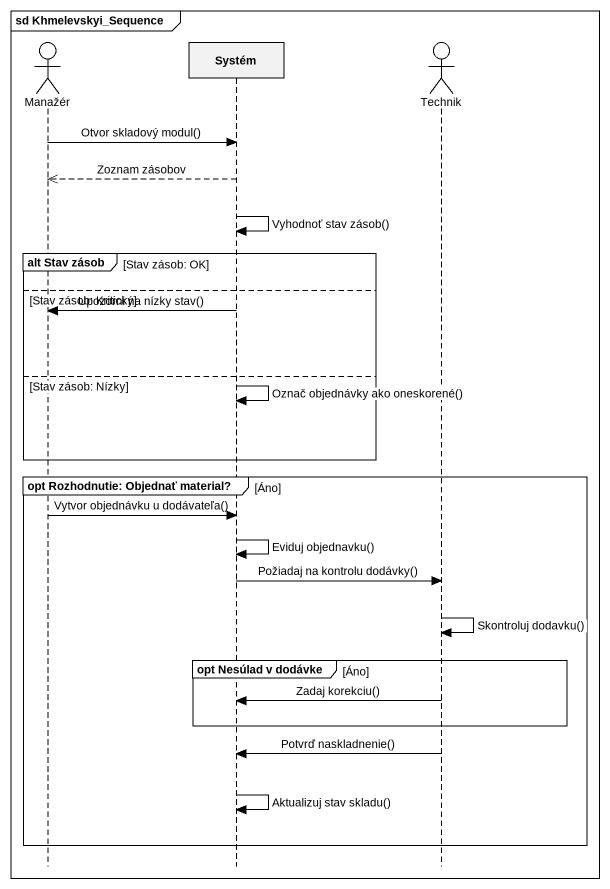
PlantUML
@startuml
mainframe sd Khmelevskyi_Sequence
hide footbox
actor Manažér
participant Systém
actor Technik

Manažér -> Systém : Otvor skladový modul()
Systém -->> Manažér : Zoznam zásobov
Systém -> Systém : Vyhodnoť stav zásob()
group alt Stav zásob [Stav zásob: OK]
else Stav zásob: Kritický
  Systém -> Manažér : Upozorni na nízky stav()
else Stav zásob: Nízky
  Systém -> Systém : Označ objednávky ako oneskorené()
end
group opt Rozhodnutie: Objednať material? [Áno]
  Manažér -> Systém : Vytvor objednávku u dodávateľa()
  Systém -> Systém : Eviduj objednavku()
  Systém -> Technik : Požiadaj na kontrolu dodávky()
  Technik -> Technik : Skontroluj dodavku()
  group opt Nesúlad v dodávke [Áno]
    Technik -> Systém : Zadaj korekciu()
  end
  Technik -> Systém : Potvrď naskladnenie()
  Systém -> Systém : Aktualizuj stav skladu()
end
@enduml
